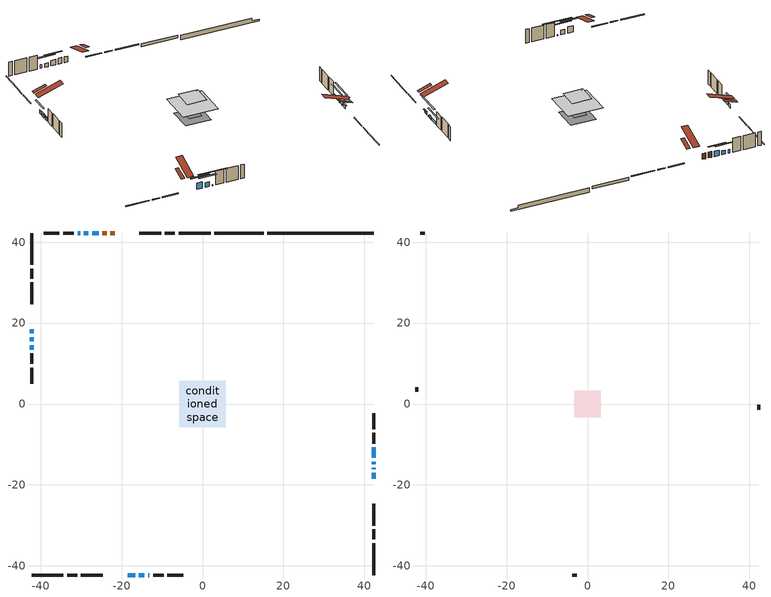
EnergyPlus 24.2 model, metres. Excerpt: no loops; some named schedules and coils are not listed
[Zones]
conditioned space
 floor adiabatic (Floor4 construction): -2.09,-2.09 -2.09,2.09 2.09,2.09 2.09,-2.09 z1
 floor adiabatic (AdiabaticFloorConstruction): -5.78,-5.78 -5.78,5.78 5.78,5.78 5.78,-5.78 z3.44
 floor foundation (Slab1 construction): -4.21,-4.21 -4.21,4.21 4.21,4.21 4.21,-4.21 z-0.91
 floor foundation (Slab2 construction): -2.09,-2.09 -2.09,2.09 2.09,2.09 2.09,-2.09 z0
 wall outside (RimJoist1 construction): 1.99,42.26 -5.88,42.26 / -42.26,-42.26 -34.39,-42.26 / -42.26,42.26 -42.26,34.39 / 42.26,-42.26 42.26,-34.39 z1:1.3
 wall outside (RimJoist2 construction): -6.81,42.26 -9.31,42.26 / -33.46,-42.26 -30.96,-42.26 / -42.26,33.46 -42.26,30.96 / 42.26,-33.46 42.26,-30.96 z1:1.3
 wall outside (RimJoist3 construction): -10.23,42.26 -15.61,42.26 / -30.03,-42.26 -24.66,-42.26 / -42.26,30.03 -42.26,24.66 / 42.26,-30.03 42.26,-24.66 z1:1.3
 wall outside (AdiabaticWallConstruction 1): -21.73,42.26 -22.76,42.26 / -23.69,42.26 -24.76,42.26 z1:3.03
 wall outside (AdiabaticWallConstruction): 42.26,-18.53 42.26,-17 z1:1.89; -25.69,42.26 -27.27,42.26 z1:2.85; -28.2,42.26 -29.33,42.26 z1:2.32; -42.26,18.53 -42.26,17.46 / -42.26,16.54 -42.26,15.47 z1:2.25; -18.53,-42.26 -16.65,-42.26 z1:3.2; -15.72,-42.26 -14.37,-42.26 z1:2.58; 42.26,-16.08 42.26,-15.78 / -13.45,-42.26 -13.14,-42.26 z1:1.35; -42.26,14.54 -42.26,13.47 z1:2.26; -30.25,42.26 -30.87,42.26 / 42.26,-14.85 42.26,-14.24 z1:2.22; 42.26,-13.31 42.26,-10.7 z1:2.02
 wall outside (Wall1 construction): -31.79,42.26 -34.42,42.26 / -12.22,-42.26 -9.59,-42.26 / -42.26,12.54 -42.26,9.91 / 42.26,-9.78 42.26,-7.15 z1:5.88
 wall outside (Wall2 construction): -35.35,42.26 -39.28,42.26 / -8.66,-42.26 -4.74,-42.26 / -42.26,8.98 -42.26,5.06 / 42.26,-6.22 42.26,-2.29 z1:5.88
 wall foundation (FoundationWall1 construction): 16.04,42.26,-0.91 16.04,42.26,0.61 39.64,42.26,0.61 39.64,42.26,-0.3 42.26,42.26,-0.3 42.26,42.26,-0.91
 wall foundation (FoundationWall2 construction): 15.11,42.26 2.92,42.26 z0:1
 window (WindowConstruction): 42.26,-18.53 42.26,-17 z1:1.89
 window (WindowConstruction 4): -25.69,42.26 -27.27,42.26 z1:2.85
 window (WindowConstruction 5): -28.2,42.26 -29.33,42.26 z1:2.32
 window (WindowConstruction 6): -42.26,18.53 -42.26,17.46 z1:2.25
 window (WindowConstruction 7): -18.53,-42.26 -16.65,-42.26 z1:3.2
 window (WindowConstruction 8): -15.72,-42.26 -14.37,-42.26 z1:2.58
 window (WindowConstruction 11): 42.26,-16.07 42.26,-15.78 z1:1.34
 window (WindowConstruction 12): -13.44,-42.26 -13.15,-42.26 z1:1.34
 window (WindowConstruction 1): -42.26,16.54 -42.26,15.47 z1:2.25
 window (WindowConstruction 2): -42.26,14.54 -42.26,13.47 z1:2.26
 window (WindowConstruction 9): -30.25,42.26 -30.87,42.26 z1:2.22
 window (WindowConstruction 10): 42.26,-14.85 42.26,-14.24 z1:2.22
 window (WindowConstruction 3): 42.26,-13.31 42.26,-10.7 z1:2.02
 door (Door): -21.74,42.26 -22.76,42.26 z1:3.03
 door (Door 1): -23.69,42.26 -24.76,42.26 z1:3.03
 ceiling adiabatic (AdiabaticFloorConstruction): 5.78,-5.78 5.78,5.78 -5.78,5.78 -5.78,-5.78 z3.44
 roof outside (Roof1 construction): -17.67,42.26,5.88 -17.67,37.95,7.31 -16.54,37.95,7.31 -16.54,42.26,5.88; -22.59,-42.26,5.88 -22.59,-37.95,7.31 -23.73,-37.95,7.31 -23.73,-42.26,5.88; -42.26,22.59,5.88 -37.95,22.59,7.31 -37.95,23.73,7.31 -42.26,23.73,5.88; 42.26,-22.59,5.88 37.95,-22.59,7.31 37.95,-23.73,7.31 42.26,-23.73,5.88
attic - vented
 floor to conditioned space (Floor1 construction Reversed): -3.28,-3.28 -3.28,3.28 3.28,3.28 3.28,-3.28 z5.88
 floor to conditioned space (Floor2 construction Reversed): -2.77,-2.77 -2.77,2.77 2.77,2.77 2.77,-2.77 z5.88
 wall outside (Wall3 construction): -40.21,42.26 -41.33,42.26 / -3.81,-42.26 -2.69,-42.26 / -42.26,4.13 -42.26,3.01 / 42.26,-1.36 42.26,-0.24 z1:5.88
 roof outside (Roof2 construction): -20.81,42.26,5.88 -20.81,33.89,8.67 -18.6,33.89,8.67 -18.6,42.26,5.88; -19.46,-42.26,5.88 -19.46,-33.89,8.67 -21.66,-33.89,8.67 -21.66,-42.26,5.88; -42.26,19.46,5.88 -33.89,19.46,8.67 -33.89,21.66,8.67 -42.26,21.66,5.88; 42.26,-19.46,5.88 33.89,-19.46,8.67 33.89,-21.66,8.67 42.26,-21.66,5.88
shading: 42.26,-16.8 42.26,-18.73 42.67,-18.73 42.67,-16.8 z2.09; -29.51,42.26 -23.45,42.26 -23.45,42.67 -29.51,42.67 z5.09; -31.68,42.26 -25.85,42.26 -25.85,42.67 -31.68,42.67 z4.67; -42.26,15.22 -42.26,20.77 -42.67,20.77 -42.67,15.22 z4.49; -14.41,-42.26 -20.77,-42.26 -20.77,-42.67 -14.41,-42.67 z5.44; -12.02,-42.26 -18.07,-42.26 -18.07,-42.67 -12.02,-42.67 z4.93; 42.26,-11.07 42.26,-20.78 42.67,-20.78 42.67,-11.07 z6.05; -8.44,-42.26 -18.15,-42.26 -18.15,-42.67 -8.44,-42.67 z6.05; -42.26,15.17 -42.26,16.83 -42.67,16.83 -42.67,15.17 z2.55; -42.26,13.27 -42.26,14.74 -42.67,14.74 -42.67,13.27 z2.46; 42.26,-8.46 42.26,-15.55 42.67,-15.55 42.67,-8.46 z4.26
[Building]
Building 1: Terrain=Suburbs
[Site:Location]
Quebec Intl AP_QC: Latitude {deg}=46.8; Longitude {deg}=-71.38; Time Zone {hr}=-5; Elevation {m}=74; Keep Site Location Information=Yes
[Site:GroundTemperature:Shallow]
0.0108218, -2.24938, -2.43038, -1.3578, 2.94801, 7.23376, 10.9493, 13.303, 13.5029, 11.5886, 7.96783, 3.81355
[Site:WaterMainsTemperature]
Calculation Method=Schedule; Temperature Schedule=mains temperature schedule
[Material] Roughness=Rough; Thermal Absorptance=0.9
Name | Thickness {m} | Conductivity {W/m-K} | Density {kg/m3} | Specific Heat {J/kg-K} | Solar Absorptance | Visible Absorptance
asphalt or fiberglass shingles | 0.00635 | 0.162714 | 1121.4 | 1465.45 | 0.84 | 0.84
ceiling loosefill ins | 0.169333 | 0.0480833 | 16.02 | 1046.75 | 0.7 | 0.7
ceiling stud and cavity | 0.1397 | 0.10898 | 65.682 | 1177.47 | 0.7 | 0.7
ceiling stud and cavity 1 | 0.1397 | 0.130704 | 65.682 | 1177.47 | 0.7 | 0.7
concrete 4.0 in. | 0.1016 | 1.803125 | 2242.8 | 837.4 | 0.7 | 0.7
concrete 8.0 in. | 0.2032 | 1.803125 | 2242.8 | 837.4 | 0.7 | 0.7
door material | 0.04445 | 0.0451087 | 512.64 | 1214.23 | 0.7 | 0.7
door material 1 | 0.04445 | 0.20624 | 512.64 | 1214.23 | 0.7 | 0.7
exterior vertical ins | 0.00196841 | 0.029427 | 32.04 | 1214.23 | 0.7 | 0.7
exterior vertical ins 1 | 0.00673627 | 0.029427 | 32.04 | 1214.23 | 0.7 | 0.7
floor covering | 0.0127 | 9.015625 | 54.468 | 1339.84 | 0.6 | 0.6
floor covering 1 | 0.0127 | 0.0433444 | 54.468 | 1339.84 | 0.6 | 0.6
floor rigid ins; wall rigid ins 1 | 0.512978 | 0.029427 | 32.04 | 1214.23 | 0.7 | 0.7
floor stud and cavity | 0.0889 | 0.234607 | 50.32683 | 1063.81 | 0.7 | 0.7
floor stud and cavity 1 | 0.1397 | 1.75129 | 37.0049 | 1207.88 | 0.7 | 0.7
furniture material conditioned space 1 | 0.1524 | 0.115458 | 640.8 | 1214.23 | 0.6 | 0.6
gypsum board | 0.0127 | 0.160291 | 801 | 837.4 | 0.6 | 0.6
gypsum board 1 | 0.0127 | 0.160291 | 801 | 837.4 | 0.7 | 0.7
osb sheathing 0.5 in. | 0.0127 | 0.115458 | 512.64 | 1214.23 | 0.7 | 0.7
osb sheathing 0.75 in. | 0.01905 | 0.115458 | 512.64 | 1214.23 | 0.7 | 0.7
osb sheathing 2.0 in. | 0.0508 | 0.115458 | 512.64 | 1214.23 | 0.7 | 0.7
rim joist rigid ins; roof rigid ins; wall rigid ins | 0.051816 | 0.029427 | 32.04 | 1214.23 | 0.7 | 0.7
rim joist stud and cavity | 0.0508 | 0.0407728 | 125.044 | 1163.47 | 0.6 | 0.6
rim joist stud and cavity 1 | 0.0508 | 0.070438 | 125.044 | 1163.47 | 0.6 | 0.6
rim joist stud and cavity 2 | 0.0508 | 0.182071 | 50.32683 | 1063.81 | 0.6 | 0.6
roof stud and cavity | 0.2032 | 0.454718 | 78.34581 | 1123.46 | 0.7 | 0.7
wall stud and cavity | 0.1397 | 0.114651 | 139.0536 | 1170.24 | 0.7 | 0.7
wall stud and cavity 1 | 0.1397 | 0.111274 | 139.0536 | 1170.24 | 0.7 | 0.7
wall stud and cavity 2 | 0.0889 | 6.1454 | 50.32683 | 1063.81 | 0.6 | 0.6
wall stud and cavity 3 | 0.0889 | 0.380278 | 52.3479 | 1209.89 | 0.7 | 0.7
wall stud and cavity 4 | 0.0889 | 0.391764 | 83.0341 | 1211.67 | 0.7 | 0.7
wood siding | 0.0254 | 0.102417 | 544.68 | 1172.36 | 0.4 | 0.4
wood siding 1 | 0.00254 | 0.102417 | 544.68 | 1172.36 | 0.4 | 0.4
wood siding 2; wood siding 3; wood siding 4 | 0.0254 | 0.102417 | 544.68 | 1172.36 | 0.7 | 0.7
[WindowMaterial:SimpleGlazingSystem]
Name | U-Factor {W/m2-K} | Solar Heat Gain Coefficient
WindowMaterial | 2.2695 | 0.58
WindowMaterial 1 | 2.16786 | 0.62
WindowMaterial 10 | 2.87931 | 0.41
WindowMaterial 2 | 2.16445 | 0.62
WindowMaterial 3 | 2.59598 | 0.6
WindowMaterial 4 | 2.49435 | 0.65
WindowMaterial 5 | 2.151962 | 0.62
WindowMaterial 6 | 2.04522 | 0.66
WindowMaterial 7 | 2.109377 | 0.64
WindowMaterial 8 | 2.97754 | 0.61
WindowMaterial 9 | 2.67377 | 0.41
[Construction]
AdiabaticFloorConstruction: floor stud and cavity 1, floor rigid ins, osb sheathing 0.75 in., floor covering 1
AdiabaticWallConstruction: wood siding 3, wall rigid ins 1, wall stud and cavity 3, gypsum board
AdiabaticWallConstruction 1: wood siding 4, wall rigid ins 1, wall stud and cavity 3, gypsum board
Door: door material
Door 1: door material 1
Floor1 construction Reversed: gypsum board, ceiling stud and cavity
Floor2 construction Reversed: gypsum board, ceiling stud and cavity 1, ceiling loosefill ins
Floor4 construction: floor stud and cavity, floor covering
FoundationWall1 construction; FoundationWall2 construction: concrete 8.0 in., gypsum board 1
furniture construction conditioned space 1: furniture material conditioned space 1
PartitionWallConstruction: gypsum board, wall stud and cavity 4, gypsum board
RimJoist1 construction: wood siding 2, rim joist rigid ins, osb sheathing 2.0 in., rim joist stud and cavity
RimJoist2 construction: wood siding 2, osb sheathing 2.0 in., rim joist stud and cavity 1
RimJoist3 construction: wood siding 2, rim joist stud and cavity 2
Roof1 construction: asphalt or fiberglass shingles, roof rigid ins, osb sheathing 0.75 in., roof stud and cavity, gypsum board
Roof2 construction: asphalt or fiberglass shingles
Slab1 construction; Slab2 construction: concrete 4.0 in.
Wall1 construction: wood siding, wall rigid ins, osb sheathing 0.5 in., wall stud and cavity, gypsum board
Wall2 construction: wood siding, wall rigid ins, osb sheathing 0.5 in., wall stud and cavity 1, gypsum board
Wall3 construction: wood siding 1, wall stud and cavity 2
WindowConstruction: WindowMaterial
WindowConstruction 1; WindowConstruction 6: WindowMaterial 1
WindowConstruction 10; WindowConstruction 9: WindowMaterial 8
WindowConstruction 11: WindowMaterial 9
WindowConstruction 12: WindowMaterial 10
WindowConstruction 2: WindowMaterial 2
WindowConstruction 3: WindowMaterial 3
WindowConstruction 4: WindowMaterial 4
WindowConstruction 5: WindowMaterial 5
WindowConstruction 7: WindowMaterial 6
WindowConstruction 8: WindowMaterial 7
[Zone] Multiplier=1; Part of Total Floor Area=Yes
Name | Volume {m3}
attic - vented | 33.394
conditioned space | 466
[Space]
Name | Zone | Volume {m3}
attic - vented 1 | attic - vented | 33.394
conditioned space 1 | conditioned space | 466
[ZoneInfiltration:EffectiveLeakageArea]
infil attic - vented 1: Zone or Space=attic - vented 1; Schedule=Always On Discrete; Effective Air Leakage Area {cm2}=2723.82; Stack Coefficient=0.000533035; Wind Coefficient=1.5599e-05
[ZoneMixing]
whole house fan mix: Zone or Space=attic - vented; Schedule=Always On Continuous; Design Flow Rate Calculation Method=Flow/Zone; Design Flow Rate {m3/s}=0; Source Zone or Space=conditioned space
[SurfaceProperty:ExposedFoundationPerimeter] Exposed Perimeter Calculation Method=TotalExposedPerimeter
Name | Total Exposed Perimeter {m}
Slab1 | 26.213
Slab2 | 12.192
[InternalMass] Zone or ZoneList=conditioned space; Space or SpaceList=conditioned space 1
Name | Construction | Surface Area {m2}
furniture mass conditioned space 1 | furniture construction conditioned space 1 | 95.6878
partition wall mass | PartitionWallConstruction | 221.8
[Lights]
interior lighting: Zone or ZoneList or Space or SpaceList=conditioned space 1; Schedule=interior lighting schedule; Design Level Calculation Method=LightingLevel; Lighting Level {W}=343.2; Return Air Fraction=0; Fraction Radiant=0.6; Fraction Visible=0.2; Fraction Replaceable=1
[People]
occupants: Zone or ZoneList or Space or SpaceList=conditioned space 1; Number of People Schedule=occupants schedule; Number of People Calculation Method=People; Number of People=3; Fraction Radiant=0.314171; Sensible Heat Fraction=0.56303; Activity Level Schedule=occupants activity schedule; Carbon Dioxide Generation Rate {m3/s-W}=0; Enable ASHRAE 55 Comfort Warnings=No; Mean Radiant Temperature Calculation Type=EnclosureAveraged
[ElectricEquipment] Zone or ZoneList or Space or SpaceList=conditioned space 1; Design Level Calculation Method=EquipmentLevel
Name | Schedule | Design Level {W} | Fraction Latent | Fraction Radiant | Fraction Lost
clothes dryer | clothes dryer schedule | 140.772 | 0.015 | 0.081 | 0.85
clothes washer | clothes washer schedule | 32.1985 | 0.03 | 0.162 | 0.7
cooking range | cooking range schedule | 215.147 | 0.08 | 0.432 | 0.2
dishwasher | dishwasher schedule | 66.8632 | 0.3 | 0.18 | 0.4
fridge | fridge schedule | 72.9452 | 0 | 0.6 | 0
mech vent house fan | mech vent house fan schedule | 0 | 0 | 0 | 1
mech vent house fan cfis | mech vent house fan cfis schedule | 0 | 0 | 0 | 0
misc plug loads | misc plug loads schedule | 494.7 | 0.045 | 0.513 | 0.1
whole house fan | Always On Discrete | 0 | 0 | 0 | 1
[OtherEquipment] Zone or ZoneList or Space or SpaceList=conditioned space 1; Design Level Calculation Method=EquipmentLevel
Name | Fuel Type | Schedule | Design Level {W} | Fraction Latent | Fraction Radiant | Fraction Lost
clothes dryer 1 | Electricity | clothes dryer schedule | 0 | 0.015 | 0.081 | 0.85
cooking range 1 | Electricity | cooking range schedule | 0 | 0.08 | 0.432 | 0.2
general water use latent | None | general water use schedule | 62.594 | 1 | 0 | 0
general water use sensible | None | general water use schedule | -61.6891 | 0 | 0.6 | 0
mech vent house fan latent load | None | Always On Discrete | 0 | 1 | 0 | 0
mech vent house fan sensible load | None | Always On Discrete | 0 | 0 | 0 | 0
water heater energy adjustment1 | Electricity | Always On Discrete | 0.01 | 0 | 0 | 1
[ZoneInfiltration:DesignFlowRate] Zone or ZoneList or Space or SpaceList=conditioned space 1; Schedule=Always On Discrete; Design Flow Rate Calculation Method=Flow/Zone; Design Flow Rate {m3/s}=0
infil flow; natural vent flow; whole house fan flow
[ZoneControl:Thermostat]
conditioned space Thermostat: Zone or ZoneList=conditioned space; Control Type Schedule=conditioned space Thermostat Schedule; Control 1=conditioned space temperature setpoint; Temperature Difference Between Cutout And Setpoint {deltaC}=0
[ThermostatSetpoint:DualSetpoint]
conditioned space temperature setpoint: Heating Setpoint Temperature Schedule=heating setpoint; Cooling Setpoint Temperature Schedule=cooling setpoint
[AirLoopHVAC:UnitarySystem]
unit heater unitary system: Control Type=Load; Controlling Zone or Thermostat Location=conditioned space; Dehumidification Control Type=None; Availability Schedule=Always On Discrete; Supply Fan=unit heater supply fan; Fan Placement=BlowThrough; Supply Air Fan Operating Mode Schedule=unit heater auto fan schedule; Heating Coil=unit heater htg coil; DX Heating Coil Sizing Ratio=1; Use DOAS DX Cooling Coil=No; Minimum Supply Air Temperature {C}=2; Latent Load Control=SensibleOnlyLoadControl; Cooling Supply Air Flow Rate Method=None; Heating Supply Air Flow Rate Method=SupplyAirFlowRate; Heating Supply Air Flow Rate {m3/s}=0.00141584; No Load Supply Air Flow Rate Method=SupplyAirFlowRate; No Load Supply Air Flow Rate {m3/s}=0; No Load Supply Air Flow Rate Control Set To Low Speed=Yes; Maximum Supply Air Temperature {C}=48.8889; Maximum Outdoor Dry-Bulb Temperature for Supplemental Heater Operation {C}=21; Ancillary On-Cycle Electric Power {W}=0; Ancillary Off-Cycle Electric Power {W}=0
[Zone equipment]
conditioned space: electric baseboard, unit heater unitary system
[Foundation:Kiva] Initial Indoor Air Temperature {C}=21; Wall Depth Below Slab {m}=0.2032; Custom Block X Position 1 {m}=0.2159; Custom Block Z Position 1 {m}=0
Name | Wall Height Above Grade {m} | Custom Block Material Name 1 | Custom Block Depth 1 {m}
Foundation Kiva 1 | 0.609996 | exterior vertical ins | 1.52001
Foundation Kiva 2 | 0.999988 | exterior vertical ins 1 | 0.999988
[Foundation:Kiva:Settings]
Soil Conductivity {W/m-K}=0.849921; Soil Density {kg/m3}=1842.3; Soil Specific Heat {J/kg-K}=418.7; Ground Solar Absorptivity=0.9; Ground Thermal Absorptivity=0.9; Ground Surface Roughness {m}=0.03; Far-Field Width {m}=40; Deep-Ground Boundary Condition=ZeroFlux; Deep-Ground Depth {m}=40; Minimum Cell Dimension {m}=0.2; Maximum Cell Growth Coefficient=3; Simulation Timestep=Timestep
[Exterior:Lights]
exterior lighting: Schedule=exterior lighting schedule; Design Level {W}=75.6
[EnergyManagementSystem:Sensor] Output:Variable or Output:Meter Index Key=conditioned space
Name | Output:Variable or Output:Meter
conditioned_space_clg_unmet_s | Zone Cooling Setpoint Not Met Time
conditioned_space_htg_unmet_s | Zone Heating Setpoint Not Met Time
fridge_tin_s; tin_s; tin_s_1 | Zone Mean Air Temperature
tout_s | Zone Outdoor Air Drybulb Temperature
win_s | Zone Air Humidity Ratio
[Schedule:Constant]
Name | Hourly Value
Always On Continuous; mech vent house fan schedule; mech vent house fan cfis schedule; Always On Discrete | 1
occupants activity schedule | 117.228
fridge schedule; unit heater auto fan schedule | 0
[Schedule:Week:Daily]
interior lighting schedule Week Rule - Jan1-Jan27: interior lighting schedule day, interior lighting schedule day, interior lighting schedule day, interior lighting schedule day, interior lighting schedule day, interior lighting schedule day, interior lighting schedule day, interior lighting schedule default day, interior lighting schedule default day, interior lighting schedule default day, interior lighting schedule default day, interior lighting schedule default day
interior lighting schedule Week Rule - Jan28-Feb3: interior lighting schedule day, interior lighting schedule day, interior lighting schedule day, interior lighting schedule day, interior lighting schedule day 1, interior lighting schedule day 1, interior lighting schedule day 1, interior lighting schedule default day, interior lighting schedule default day, interior lighting schedule default day, interior lighting schedule default day, interior lighting schedule default day
interior lighting schedule Week Rule - Feb4-Feb24: interior lighting schedule day 1, interior lighting schedule day 1, interior lighting schedule day 1, interior lighting schedule day 1, interior lighting schedule day 1, interior lighting schedule day 1, interior lighting schedule day 1, interior lighting schedule default day, interior lighting schedule default day, interior lighting schedule default day, interior lighting schedule default day, interior lighting schedule default day
interior lighting schedule Week Rule - Feb25-Mar3: interior lighting schedule day 1, interior lighting schedule day 1, interior lighting schedule day 1, interior lighting schedule day 1, interior lighting schedule day 2, interior lighting schedule day 2, interior lighting schedule day 2, interior lighting schedule default day, interior lighting schedule default day, interior lighting schedule default day, interior lighting schedule default day, interior lighting schedule default day
interior lighting schedule Week Rule - Mar4-Mar31: interior lighting schedule day 2, interior lighting schedule day 2, interior lighting schedule day 2, interior lighting schedule day 2, interior lighting schedule day 2, interior lighting schedule day 2, interior lighting schedule day 2, interior lighting schedule default day, interior lighting schedule default day, interior lighting schedule default day, interior lighting schedule default day, interior lighting schedule default day
interior lighting schedule Week Rule - Apr1-Apr28: interior lighting schedule day 3, interior lighting schedule day 3, interior lighting schedule day 3, interior lighting schedule day 3, interior lighting schedule day 3, interior lighting schedule day 3, interior lighting schedule day 3, interior lighting schedule default day, interior lighting schedule default day, interior lighting schedule default day, interior lighting schedule default day, interior lighting schedule default day
interior lighting schedule Week Rule - Apr29-May5: interior lighting schedule day 3, interior lighting schedule day 3, interior lighting schedule day 4, interior lighting schedule day 4, interior lighting schedule day 4, interior lighting schedule day 4, interior lighting schedule day 4, interior lighting schedule default day, interior lighting schedule default day, interior lighting schedule default day, interior lighting schedule default day, interior lighting schedule default day
interior lighting schedule Week Rule - May6-May26: interior lighting schedule day 4, interior lighting schedule day 4, interior lighting schedule day 4, interior lighting schedule day 4, interior lighting schedule day 4, interior lighting schedule day 4, interior lighting schedule day 4, interior lighting schedule default day, interior lighting schedule default day, interior lighting schedule default day, interior lighting schedule default day, interior lighting schedule default day
interior lighting schedule Week Rule - May27-Jun2: interior lighting schedule day 4, interior lighting schedule day 4, interior lighting schedule day 4, interior lighting schedule day 4, interior lighting schedule day 4, interior lighting schedule day 5, interior lighting schedule day 5, interior lighting schedule default day, interior lighting schedule default day, interior lighting schedule default day, interior lighting schedule default day, interior lighting schedule default day
interior lighting schedule Week Rule - Jun3-Jun30: interior lighting schedule day 5, interior lighting schedule day 5, interior lighting schedule day 5, interior lighting schedule day 5, interior lighting schedule day 5, interior lighting schedule day 5, interior lighting schedule day 5, interior lighting schedule default day, interior lighting schedule default day, interior lighting schedule default day, interior lighting schedule default day, interior lighting schedule default day
interior lighting schedule Week Rule - Jul1-Jul28: interior lighting schedule day 6, interior lighting schedule day 6, interior lighting schedule day 6, interior lighting schedule day 6, interior lighting schedule day 6, interior lighting schedule day 6, interior lighting schedule day 6, interior lighting schedule default day, interior lighting schedule default day, interior lighting schedule default day, interior lighting schedule default day, interior lighting schedule default day
interior lighting schedule Week Rule - Jul29-Aug4: interior lighting schedule day 6, interior lighting schedule day 6, interior lighting schedule day 6, interior lighting schedule day 7, interior lighting schedule day 7, interior lighting schedule day 7, interior lighting schedule day 7, interior lighting schedule default day, interior lighting schedule default day, interior lighting schedule default day, interior lighting schedule default day, interior lighting schedule default day
interior lighting schedule Week Rule - Aug5-Aug25: interior lighting schedule day 7, interior lighting schedule day 7, interior lighting schedule day 7, interior lighting schedule day 7, interior lighting schedule day 7, interior lighting schedule day 7, interior lighting schedule day 7, interior lighting schedule default day, interior lighting schedule default day, interior lighting schedule default day, interior lighting schedule default day, interior lighting schedule default day
interior lighting schedule Week Rule - Aug26-Sep1: interior lighting schedule day 7, interior lighting schedule day 7, interior lighting schedule day 7, interior lighting schedule day 7, interior lighting schedule day 7, interior lighting schedule day 7, interior lighting schedule day 8, interior lighting schedule default day, interior lighting schedule default day, interior lighting schedule default day, interior lighting schedule default day, interior lighting schedule default day
interior lighting schedule Week Rule - Sep2-Sep29: interior lighting schedule day 8, interior lighting schedule day 8, interior lighting schedule day 8, interior lighting schedule day 8, interior lighting schedule day 8, interior lighting schedule day 8, interior lighting schedule day 8, interior lighting schedule default day, interior lighting schedule default day, interior lighting schedule default day, interior lighting schedule default day, interior lighting schedule default day
interior lighting schedule Week Rule - Sep30-Oct6: interior lighting schedule day 8, interior lighting schedule day 9, interior lighting schedule day 9, interior lighting schedule day 9, interior lighting schedule day 9, interior lighting schedule day 9, interior lighting schedule day 9, interior lighting schedule default day, interior lighting schedule default day, interior lighting schedule default day, interior lighting schedule default day, interior lighting schedule default day
interior lighting schedule Week Rule - Oct7-Oct27: interior lighting schedule day 9, interior lighting schedule day 9, interior lighting schedule day 9, interior lighting schedule day 9, interior lighting schedule day 9, interior lighting schedule day 9, interior lighting schedule day 9, interior lighting schedule default day, interior lighting schedule default day, interior lighting schedule default day, interior lighting schedule default day, interior lighting schedule default day
interior lighting schedule Week Rule - Oct28-Nov3: interior lighting schedule day 9, interior lighting schedule day 9, interior lighting schedule day 9, interior lighting schedule day 9, interior lighting schedule day 10, interior lighting schedule day 10, interior lighting schedule day 10, interior lighting schedule default day, interior lighting schedule default day, interior lighting schedule default day, interior lighting schedule default day, interior lighting schedule default day
interior lighting schedule Week Rule - Nov4-Nov24: interior lighting schedule day 10, interior lighting schedule day 10, interior lighting schedule day 10, interior lighting schedule day 10, interior lighting schedule day 10, interior lighting schedule day 10, interior lighting schedule day 10, interior lighting schedule default day, interior lighting schedule default day, interior lighting schedule default day, interior lighting schedule default day, interior lighting schedule default day
interior lighting schedule Week Rule - Nov25-Dec1: interior lighting schedule day 10, interior lighting schedule day 10, interior lighting schedule day 10, interior lighting schedule day 10, interior lighting schedule day 10, interior lighting schedule day 10, interior lighting schedule day 11, interior lighting schedule default day, interior lighting schedule default day, interior lighting schedule default day, interior lighting schedule default day, interior lighting schedule default day
interior lighting schedule Week Rule - Dec2-Dec31: interior lighting schedule day 11, interior lighting schedule day 11, interior lighting schedule day 11, interior lighting schedule day 11, interior lighting schedule day 11, interior lighting schedule day 11, interior lighting schedule day 11, interior lighting schedule default day, interior lighting schedule default day, interior lighting schedule default day, interior lighting schedule default day, interior lighting schedule default day
occupants schedule Week Rule - Jan1-Dec31: occupants schedule day, occupants schedule day, occupants schedule day, occupants schedule day, occupants schedule day, occupants schedule day, occupants schedule day, occupants schedule default day, occupants schedule default day, occupants schedule default day, occupants schedule default day, occupants schedule default day
clothes dryer schedule Week Rule - Jan1-Dec31: clothes dryer schedule day, clothes dryer schedule day, clothes dryer schedule day, clothes dryer schedule day, clothes dryer schedule day, clothes dryer schedule day, clothes dryer schedule day, clothes dryer schedule default day, clothes dryer schedule default day, clothes dryer schedule default day, clothes dryer schedule default day, clothes dryer schedule default day
clothes washer schedule Week Rule - Jan1-Dec31: clothes washer schedule day, clothes washer schedule day, clothes washer schedule day, clothes washer schedule day, clothes washer schedule day, clothes washer schedule day, clothes washer schedule day, clothes washer schedule default day, clothes washer schedule default day, clothes washer schedule default day, clothes washer schedule default day, clothes washer schedule default day
cooking range schedule Week Rule - Jan1-Dec31: cooking range schedule day, cooking range schedule day, cooking range schedule day, cooking range schedule day, cooking range schedule day, cooking range schedule day, cooking range schedule day, cooking range schedule default day, cooking range schedule default day, cooking range schedule default day, cooking range schedule default day, cooking range schedule default day
dishwasher schedule Week Rule - Jan1-Dec31: dishwasher schedule day, dishwasher schedule day, dishwasher schedule day, dishwasher schedule day, dishwasher schedule day, dishwasher schedule day, dishwasher schedule day, dishwasher schedule default day, dishwasher schedule default day, dishwasher schedule default day, dishwasher schedule default day, dishwasher schedule default day
misc plug loads schedule Week Rule - Jan1-Dec31: misc plug loads schedule day, misc plug loads schedule day, misc plug loads schedule day, misc plug loads schedule day, misc plug loads schedule day, misc plug loads schedule day, misc plug loads schedule day, misc plug loads schedule default day, misc plug loads schedule default day, misc plug loads schedule default day, misc plug loads schedule default day, misc plug loads schedule default day
general water use schedule Week Rule - Jan1-Dec31: general water use schedule day, general water use schedule day, general water use schedule day, general water use schedule day, general water use schedule day, general water use schedule day, general water use schedule day, general water use schedule default day, general water use schedule default day, general water use schedule default day, general water use schedule default day, general water use schedule default day
exterior lighting schedule Week Rule - Jan1-Jan27: exterior lighting schedule day, exterior lighting schedule day, exterior lighting schedule day, exterior lighting schedule day, exterior lighting schedule day, exterior lighting schedule day, exterior lighting schedule day, exterior lighting schedule default day, exterior lighting schedule default day, exterior lighting schedule default day, exterior lighting schedule default day, exterior lighting schedule default day
exterior lighting schedule Week Rule - Jan28-Feb3: exterior lighting schedule day, exterior lighting schedule day, exterior lighting schedule day, exterior lighting schedule day, exterior lighting schedule day 1, exterior lighting schedule day 1, exterior lighting schedule day 1, exterior lighting schedule default day, exterior lighting schedule default day, exterior lighting schedule default day, exterior lighting schedule default day, exterior lighting schedule default day
exterior lighting schedule Week Rule - Feb4-Feb24: exterior lighting schedule day 1, exterior lighting schedule day 1, exterior lighting schedule day 1, exterior lighting schedule day 1, exterior lighting schedule day 1, exterior lighting schedule day 1, exterior lighting schedule day 1, exterior lighting schedule default day, exterior lighting schedule default day, exterior lighting schedule default day, exterior lighting schedule default day, exterior lighting schedule default day
exterior lighting schedule Week Rule - Feb25-Mar3: exterior lighting schedule day 1, exterior lighting schedule day 1, exterior lighting schedule day 1, exterior lighting schedule day 1, exterior lighting schedule day 2, exterior lighting schedule day 2, exterior lighting schedule day 2, exterior lighting schedule default day, exterior lighting schedule default day, exterior lighting schedule default day, exterior lighting schedule default day, exterior lighting schedule default day
exterior lighting schedule Week Rule - Mar4-Mar31: exterior lighting schedule day 2, exterior lighting schedule day 2, exterior lighting schedule day 2, exterior lighting schedule day 2, exterior lighting schedule day 2, exterior lighting schedule day 2, exterior lighting schedule day 2, exterior lighting schedule default day, exterior lighting schedule default day, exterior lighting schedule default day, exterior lighting schedule default day, exterior lighting schedule default day
exterior lighting schedule Week Rule - Apr1-Apr28: exterior lighting schedule day 3, exterior lighting schedule day 3, exterior lighting schedule day 3, exterior lighting schedule day 3, exterior lighting schedule day 3, exterior lighting schedule day 3, exterior lighting schedule day 3, exterior lighting schedule default day, exterior lighting schedule default day, exterior lighting schedule default day, exterior lighting schedule default day, exterior lighting schedule default day
exterior lighting schedule Week Rule - Apr29-May5: exterior lighting schedule day 3, exterior lighting schedule day 3, exterior lighting schedule day 4, exterior lighting schedule day 4, exterior lighting schedule day 4, exterior lighting schedule day 4, exterior lighting schedule day 4, exterior lighting schedule default day, exterior lighting schedule default day, exterior lighting schedule default day, exterior lighting schedule default day, exterior lighting schedule default day
exterior lighting schedule Week Rule - May6-May26: exterior lighting schedule day 4, exterior lighting schedule day 4, exterior lighting schedule day 4, exterior lighting schedule day 4, exterior lighting schedule day 4, exterior lighting schedule day 4, exterior lighting schedule day 4, exterior lighting schedule default day, exterior lighting schedule default day, exterior lighting schedule default day, exterior lighting schedule default day, exterior lighting schedule default day
[Schedule:Year]
interior lighting schedule: interior lighting schedule Week Rule - Jan1-Jan27, 1, 1, 1, 27, interior lighting schedule Week Rule - Jan28-Feb3, 1, 28, 2, 3, interior lighting schedule Week Rule - Feb4-Feb24, 2, 4, 2, 24, interior lighting schedule Week Rule - Feb25-Mar3, 2, 25, 3, 3, interior lighting schedule Week Rule - Mar4-Mar31, 3, 4, 3, 31, interior lighting schedule Week Rule - Apr1-Apr28, 4, 1, 4, 28, interior lighting schedule Week Rule - Apr29-May5, 4, 29, 5, 5, interior lighting schedule Week Rule - May6-May26, 5, 6, 5, 26, interior lighting schedule Week Rule - May27-Jun2, 5, 27, 6, 2, interior lighting schedule Week Rule - Jun3-Jun30, 6, 3, 6, 30, interior lighting schedule Week Rule - Jul1-Jul28, 7, 1, 7, 28, interior lighting schedule Week Rule - Jul29-Aug4, 7, 29, 8, 4, interior lighting schedule Week Rule - Aug5-Aug25, 8, 5, 8, 25, interior lighting schedule Week Rule - Aug26-Sep1, 8, 26, 9, 1, interior lighting schedule Week Rule - Sep2-Sep29, 9, 2, 9, 29, interior lighting schedule Week Rule - Sep30-Oct6, 9, 30, 10, 6, interior lighting schedule Week Rule - Oct7-Oct27, 10, 7, 10, 27, interior lighting schedule Week Rule - Oct28-Nov3, 10, 28, 11, 3, interior lighting schedule Week Rule - Nov4-Nov24, 11, 4, 11, 24, interior lighting schedule Week Rule - Nov25-Dec1, 11, 25, 12, 1, interior lighting schedule Week Rule - Dec2-Dec31, 12, 2, 12, 31
occupants schedule: occupants schedule Week Rule - Jan1-Dec31, 1, 1, 12, 31
clothes dryer schedule: clothes dryer schedule Week Rule - Jan1-Dec31, 1, 1, 12, 31
clothes washer schedule: clothes washer schedule Week Rule - Jan1-Dec31, 1, 1, 12, 31
cooking range schedule: cooking range schedule Week Rule - Jan1-Dec31, 1, 1, 12, 31
dishwasher schedule: dishwasher schedule Week Rule - Jan1-Dec31, 1, 1, 12, 31
misc plug loads schedule: misc plug loads schedule Week Rule - Jan1-Dec31, 1, 1, 12, 31
general water use schedule: general water use schedule Week Rule - Jan1-Dec31, 1, 1, 12, 31
exterior lighting schedule: exterior lighting schedule Week Rule - Jan1-Jan27, 1, 1, 1, 27, exterior lighting schedule Week Rule - Jan28-Feb3, 1, 28, 2, 3, exterior lighting schedule Week Rule - Feb4-Feb24, 2, 4, 2, 24, exterior lighting schedule Week Rule - Feb25-Mar3, 2, 25, 3, 3, exterior lighting schedule Week Rule - Mar4-Mar31, 3, 4, 3, 31, exterior lighting schedule Week Rule - Apr1-Apr28, 4, 1, 4, 28, exterior lighting schedule Week Rule - Apr29-May5, 4, 29, 5, 5, exterior lighting schedule Week Rule - May6-May26, 5, 6, 5, 26, exterior lighting schedule Week Rule - May27-Jun2, 5, 27, 6, 2, exterior lighting schedule Week Rule - Jun3-Jun30, 6, 3, 6, 30, exterior lighting schedule Week Rule - Jul1-Jul28, 7, 1, 7, 28, exterior lighting schedule Week Rule - Jul29-Aug4, 7, 29, 8, 4, exterior lighting schedule Week Rule - Aug5-Aug25, 8, 5, 8, 25, exterior lighting schedule Week Rule - Aug26-Sep1, 8, 26, 9, 1, exterior lighting schedule Week Rule - Sep2-Sep29, 9, 2, 9, 29, exterior lighting schedule Week Rule - Sep30-Oct6, 9, 30, 10, 6, exterior lighting schedule Week Rule - Oct7-Oct27, 10, 7, 10, 27, exterior lighting schedule Week Rule - Oct28-Nov3, 10, 28, 11, 3, exterior lighting schedule Week Rule - Nov4-Nov24, 11, 4, 11, 24, exterior lighting schedule Week Rule - Nov25-Dec1, 11, 25, 12, 1, exterior lighting schedule Week Rule - Dec2-Dec31, 12, 2, 12, 31
[Schedule:Compact]
conditioned space Thermostat Schedule: Through: 12/31, For: AllDays, Until: 24:00, 4
mains temperature schedule: Through: 01/01, For: AllDays, Until: 24:00, 5.175, Through: 01/02, For: AllDays, Until: 24:00, 5.10167, Through: 01/03, For: AllDays, Until: 24:00, 5.02889, Through: 01/04, For: AllDays, Until: 24:00, 4.95778, Through: 01/05, For: AllDays, Until: 24:00, 4.88778, Through: 01/06, For: AllDays, Until: 24:00, 4.81833, Through: 01/07, For: AllDays, Until: 24:00, 4.75056, Through: 01/08, For: AllDays, Until: 24:00, 4.68389, Through: 01/09, For: AllDays, Until: 24:00, 4.61833, Through: 01/10, For: AllDays, Until: 24:00, 4.55389, Through: 01/11, For: AllDays, Until: 24:00, 4.49056, Through: 01/12, For: AllDays, Until: 24:00, 4.42889, Through: 01/13, For: AllDays, Until: 24:00, 4.36778, Through: 01/14, For: AllDays, Until: 24:00, 4.30889, Through: 01/15, For: AllDays, Until: 24:00, 4.25056, Through: 01/16, For: AllDays, Until: 24:00, 4.19389, Through: 01/17, For: AllDays, Until: 24:00, 4.13833, Through: 01/18, For: AllDays, Until: 24:00, 4.08444, Through: 01/19, For: AllDays, Until: 24:00, 4.03167, Through: 01/20, For: AllDays, Until: 24:00, 3.98056, Through: 01/21, For: AllDays, Until: 24:00, 3.93056, Through: 01/22, For: AllDays, Until: 24:00, 3.88222, Through: 01/23, For: AllDays, Until: 24:00, 3.835, Through: 01/24, For: AllDays, Until: 24:00, 3.78944, Through: 01/25, For: AllDays, Until: 24:00, 3.74556, Through: 01/26, For: AllDays, Until: 24:00, 3.70278, Through: 01/27, For: AllDays, Until: 24:00, 3.66167, Through: 01/28, For: AllDays, Until: 24:00, 3.62167, Through: 01/29, For: AllDays, Until: 24:00, 3.58389, Through: 01/30, For: AllDays, Until: 24:00, 3.54722, Through: 01/31, For: AllDays, Until: 24:00, 3.51167, Through: 02/01, For: AllDays, Until: 24:00, 3.47833, Through: 02/02, For: AllDays, Until: 24:00, 3.44611, Through: 02/03, For: AllDays, Until: 24:00, 3.41556, Through: 02/04, For: AllDays, Until: 24:00, 3.38667, Through: 02/05, For: AllDays, Until: 24:00, 3.35944, Through: 02/06, For: AllDays, Until: 24:00, 3.33389, Through: 02/07, For: AllDays, Until: 24:00, 3.30944, Through: 02/08, For: AllDays, Until: 24:00, 3.28667, Through: 02/09, For: AllDays, Until: 24:00, 3.26611, Through: 02/10, For: AllDays, Until: 24:00, 3.24667, Through: 02/11, For: AllDays, Until: 24:00, 3.22889, Through: 02/12, For: AllDays, Until: 24:00, 3.21278, Through: 02/13, For: AllDays, Until: 24:00, 3.19833, Through: 02/14, For: AllDays, Until: 24:00, 3.18556, Through: 02/15, For: AllDays, Until: 24:00, 3.17389, Through: 02/16, For: AllDays, Until: 24:00, 3.16444, Through: 02/17, For: AllDays, Until: 24:00, 3.15667, Through: 02/18, For: AllDays, Until: 24:00, 3.15056, Through: 02/19, For: AllDays, Until: 24:00, 3.14556, Through: 02/20, For: AllDays, Until: 24:00, 3.14278, Through: 02/21, For: AllDays, Until: 24:00, 3.14111, Through: 02/22, For: AllDays, Until: 24:00, 3.14167, Through: 02/23, For: AllDays, Until: 24:00, 3.14333, Through: 02/24, For: AllDays, Until: 24:00, 3.14722, Through: 02/25, For: AllDays, Until: 24:00, 3.15222, Through: 02/26, For: AllDays, Until: 24:00, 3.15944, Through: 02/27, For: AllDays, Until: 24:00, 3.16778, Through: 02/28, For: AllDays, Until: 24:00, 3.17778, Through: 03/01, For: AllDays, Until: 24:00, 3.18944, Through: 03/02, For: AllDays, Until: 24:00, 3.20333, Through: 03/03, For: AllDays, Until: 24:00, 3.21833, Through: 03/04, For: AllDays, Until: 24:00, 3.235, Through: 03/05, For: AllDays, Until: 24:00, 3.25333, Through: 03/06, For: AllDays, Until: 24:00, 3.27333, Through: 03/07, For: AllDays, Until: 24:00, 3.29444, Through: 03/08, For: AllDays, Until: 24:00, 3.31778, Through: 03/09, For: AllDays, Until: 24:00, 3.34222, Through: 03/10, For: AllDays, Until: 24:00, 3.36889, Through: 03/11, For: AllDays, Until: 24:00, 3.39667, Through: 03/12, For: AllDays, Until: 24:00, 3.42611, Through: 03/13, For: AllDays, Until: 24:00, 3.45722, Through: 03/14, For: AllDays, Until: 24:00, 3.49, Through: 03/15, For: AllDays, Until: 24:00, 3.52389, Through: 03/16, For: AllDays, Until: 24:00, 3.55944, Through: 03/17, For: AllDays, Until: 24:00, 3.59667, Through: 03/18, For: AllDays, Until: 24:00, 3.63556, Through: 03/19, For: AllDays, Until: 24:00, 3.67556, Through: 03/20, For: AllDays, Until: 24:00, 3.71722, Through: 03/21, For: AllDays, Until: 24:00, 3.76056, Through: 03/22, For: AllDays, Until: 24:00, 3.80556, Through: 03/23, For: AllDays, Until: 24:00, 3.85111, Through: 03/24, For: AllDays, Until: 24:00, 3.89889, Through: 03/25, For: AllDays, Until: 24:00, 3.94778, Through: 03/26, For: AllDays, Until: 24:00, 3.99833, Through: 03/27, For: AllDays, Until: 24:00, 4.05, Through: 03/28, For: AllDays, Until: 24:00, 4.10333, Through: 03/29, For: AllDays, Until: 24:00, 4.15778, Through: 03/30, For: AllDays, Until: 24:00, 4.21333, Through: 03/31, For: AllDays, Until: 24:00, 4.27056, Through: 04/01, For: AllDays, Until: 24:00, 4.32944, Through: 04/02, For: AllDays, Until: 24:00, 4.38889, Through: 04/03, For: AllDays, Until: 24:00, 4.45, Through: 04/04, For: AllDays, Until: 24:00, 4.51222, Through: 04/05, For: AllDays, Until: 24:00, 4.57611, Through: 04/06, For: AllDays, Until: 24:00, 4.64056, Through: 04/07, For: AllDays, Until: 24:00, 4.70667, Through: 04/08, For: AllDays, Until: 24:00, 4.77389, Through: 04/09, For: AllDays, Until: 24:00, 4.84222, Through: 04/10, For: AllDays, Until: 24:00, 4.91167, Through: 04/11, For: AllDays, Until: 24:00, 4.98278, Through: 04/12, For: AllDays, Until: 24:00, 5.05444, Through: 04/13, For: AllDays, Until: 24:00, 5.12722, Through: 04/14, For: AllDays, Until: 24:00, 5.20111, Through: 04/15, For: AllDays, Until: 24:00, 5.27611, Through: 04/16, For: AllDays, Until: 24:00, 5.35167, Through: 04/17, For: AllDays, Until: 24:00, 5.42889, Through: 04/18, For: AllDays, Until: 24:00, 5.50667, Through: 04/19, For: AllDays, Until: 24:00, 5.58556, Through: 04/20, For: AllDays, Until: 24:00, 5.665, Through: 04/21, For: AllDays, Until: 24:00, 5.74611, Through: 04/22, For: AllDays, Until: 24:00, 5.82722, Through: 04/23, For: AllDays, Until: 24:00, 5.91, Through: 04/24, For: AllDays, Until: 24:00, 5.99278, Through: 04/25, For: AllDays, Until: 24:00, 6.07722, Through: 04/26, For: AllDays, Until: 24:00, 6.16167, Through: 04/27, For: AllDays, Until: 24:00, 6.24722, Through: 04/28, For: AllDays, Until: 24:00, 6.33389, Through: 04/29, For: AllDays, Until: 24:00, 6.42056, Through: 04/30, For: AllDays, Until: 24:00, 6.50833, Through: 05/01, For: AllDays, Until: 24:00, 6.59667, Through: 05/02, For: AllDays, Until: 24:00, 6.68556, Through: 05/03, For: AllDays, Until: 24:00, 6.775, Through: 05/04, For: AllDays, Until: 24:00, 6.86556, Through: 05/05, For: AllDays, Until: 24:00, 6.95611, Through: 05/06, For: AllDays, Until: 24:00, 7.04722, Through: 05/07, For: AllDays, Until: 24:00, 7.13889, Through: 05/08, For: AllDays, Until: 24:00, 7.23111, Through: 05/09, For: AllDays, Until: 24:00, 7.32333, Through: 05/10, For: AllDays, Until: 24:00, 7.41667, Through: 05/11, For: AllDays, Until: 24:00, 7.51, Through: 05/12, For: AllDays, Until: 24:00, 7.60389, Through: 05/13, For: AllDays, Until: 24:00, 7.69778, Through: 05/14, For: AllDays, Until: 24:00, 7.79222, Through: 05/15, For: AllDays, Until: 24:00, 7.88667, Through: 05/16, For: AllDays, Until: 24:00, 7.98167, Through: 05/17, For: AllDays, Until: 24:00, 8.07667, Through: 05/18, For: AllDays, Until: 24:00, 8.17167, Through: 05/19, For: AllDays, Until: 24:00, 8.26722, Through: 05/20, For: AllDays, Until: 24:00, 8.36278, Through: 05/21, For: AllDays, Until: 24:00, 8.45833, Through: 05/22, For: AllDays, Until: 24:00, 8.55444, Through: 05/23, For: AllDays, Until: 24:00, 8.65, Through: 05/24, For: AllDays, Until: 24:00, 8.74611, Through: 05/25, For: AllDays, Until: 24:00, 8.84167, Through: 05/26, For: AllDays, Until: 24:00, 8.93722, Through: 05/27, For: AllDays, Until: 24:00, 9.03333, Through: 05/28, For: AllDays, Until: 24:00, 9.12889, Through: 05/29, For: AllDays, Until: 24:00, 9.22389, Through: 05/30, For: AllDays, Until: 24:00, 9.31944, Through: 05/31, For: AllDays, Until: 24:00, 9.41444, Through: 06/01, For: AllDays, Until: 24:00, 9.50944, Through: 06/02, For: AllDays, Until: 24:00, 9.60389, Through: 06/03, For: AllDays, Until: 24:00, 9.69833, Through: 06/04, For: AllDays, Until: 24:00, 9.79278, Through: 06/05, For: AllDays, Until: 24:00, 9.88667, Through: 06/06, For: AllDays, Until: 24:00, 9.98, Through: 06/07, For: AllDays, Until: 24:00, 10.0728, Through: 06/08, For: AllDays, Until: 24:00, 10.1656, Through: 06/09, For: AllDays, Until: 24:00, 10.2578, Through: 06/10, For: AllDays, Until: 24:00, 10.3494, Through: 06/11, For: AllDays, Until: 24:00, 10.4411, Through: 06/12, For: AllDays, Until: 24:00, 10.5317, Through: 06/13, For: AllDays, Until: 24:00, 10.6222, Through: 06/14, For: AllDays, Until: 24:00, 10.7117, Through: 06/15, For: AllDays, Until: 24:00, 10.8006, Through: 06/16, For: AllDays, Until: 24:00, 10.8889, Through: 06/17, For: AllDays, Until: 24:00, 10.9772, Through: 06/18, For: AllDays, Until: 24:00, 11.0639, Through: 06/19, For: AllDays, Until: 24:00, 11.1506, Through: 06/20, For: AllDays, Until: 24:00, 11.2361, Through: 06/21, For: AllDays, Until: 24:00, 11.3211, Through: 06/22, For: AllDays, Until: 24:00, 11.4056, Through: 06/23, For: AllDays, Until: 24:00, 11.4889, Through: 06/24, For: AllDays, Until: 24:00, 11.5711, Through: 06/25, For: AllDays, Until: 24:00, 11.6533, Through: 06/26, For: AllDays, Until: 24:00, 11.7339, Through: 06/27, For: AllDays, Until: 24:00, 11.8139, Through: 06/28, For: AllDays, Until: 24:00, 11.8928, Through: 06/29, For: AllDays, Until: 24:00, 11.9711, Through: 06/30, For: AllDays, Until: 24:00, 12.0483, Through: 07/01, For: AllDays, Until: 24:00, 12.1244, Through: 07/02, For: AllDays, Until: 24:00, 12.1994, Through: 07/03, For: AllDays, Until: 24:00, 12.2733, Through: 07/04, For: AllDays, Until: 24:00, 12.3467, Through: 07/05, For: AllDays, Until: 24:00, 12.4183, Through: 07/06, For: AllDays, Until: 24:00, 12.4894, Through: 07/07, For: AllDays, Until: 24:00, 12.5589, Through: 07/08, For: AllDays, Until: 24:00, 12.6278, Through: 07/09, For: AllDays, Until: 24:00, 12.695, Through: 07/10, For: AllDays, Until: 24:00, 12.7617, Through: 07/11, For: AllDays, Until: 24:00, 12.8267, Through: 07/12, For: AllDays, Until: 24:00, 12.8906, Through: 07/13, For: AllDays, Until: 24:00, 12.9528, Through: 07/14, For: AllDays, Until: 24:00, 13.0144, Through: 07/15, For: AllDays, Until: 24:00, 13.0744, Through: 07/16, For: AllDays, Until: 24:00, 13.1333, Through: 07/17, For: AllDays, Until: 24:00, 13.1906, Through: 07/18, For: AllDays, Until: 24:00, 13.2467, Through: 07/19, For: AllDays, Until: 24:00, 13.3017, Through: 07/20, For: AllDays, Until: 24:00, 13.355, Through: 07/21, For: AllDays, Until: 24:00, 13.4072, Through: 07/22, For: AllDays, Until: 24:00, 13.4578, Through: 07/23, For: AllDays, Until: 24:00, 13.5067, Through: 07/24, For: AllDays, Until: 24:00, 13.5544, Through: 07/25, For: AllDays, Until: 24:00, 13.6011, Through: 07/26, For: AllDays, Until: 24:00, 13.6461, Through: 07/27, For: AllDays, Until: 24:00, 13.6894, Through: 07/28, For: AllDays, Until: 24:00, 13.7317, Through: 07/29, For: AllDays, Until: 24:00, 13.7722, Through: 07/30, For: AllDays, Until: 24:00, 13.8111, Through: 07/31, For: AllDays, Until: 24:00, 13.8489, Through: 08/01, For: AllDays, Until: 24:00, 13.8844, Through: 08/02, For: AllDays, Until: 24:00, 13.9189, Through: 08/03, For: AllDays, Until: 24:00, 13.9522, Through: 08/04, For: AllDays, Until: 24:00, 13.9833, Through: 08/05, For: AllDays, Until: 24:00, 14.0133, Through: 08/06, For: AllDays, Until: 24:00, 14.0411, Through: 08/07, For: AllDays, Until: 24:00, 14.0678, Through: 08/08, For: AllDays, Until: 24:00, 14.0933, Through: 08/09, For: AllDays, Until: 24:00, 14.1167, Through: 08/10, For: AllDays, Until: 24:00, 14.1383, Through: 08/11, For: AllDays, Until: 24:00, 14.1589, Through: 08/12, For: AllDays, Until: 24:00, 14.1772, Through: 08/13, For: AllDays, Until: 24:00, 14.1944, Through: 08/14, For: AllDays, Until: 24:00, 14.21, Through: 08/15, For: AllDays, Until: 24:00, 14.2233, Through: 08/16, For: AllDays, Until: 24:00, 14.2356, Through: 08/17, For: AllDays, Until: 24:00, 14.2461, Through: 08/18, For: AllDays, Until: 24:00, 14.255, Through: 08/19, For: AllDays, Until: 24:00, 14.2622, Through: 08/20, For: AllDays, Until: 24:00, 14.2678, Through: 08/21, For: AllDays, Until: 24:00, 14.2717, Through: 08/22, For: AllDays, Until: 24:00, 14.2739, Through: 08/23, For: AllDays, Until: 24:00, 14.2744, Through: 08/24, For: AllDays, Until: 24:00, 14.2733, Through: 08/25, For: AllDays, Until: 24:00, 14.2711, Through: 08/26, For: AllDays, Until: 24:00, 14.2667, Through: 08/27, For: AllDays, Until: 24:00, 14.2606, Through: 08/28, For: AllDays, Until: 24:00, 14.2528, Through: 08/29, For: AllDays, Until: 24:00, 14.2439, Through: 08/30, For: AllDays, Until: 24:00, 14.2328, Through: 08/31, For: AllDays, Until: 24:00, 14.2206, Through: 09/01, For: AllDays, Until: 24:00, 14.2061, Through: 09/02, For: AllDays, Until: 24:00, 14.1906, Through: 09/03, For: AllDays, Until: 24:00, 14.1728, Through: 09/04, For: AllDays, Until: 24:00, 14.1539, Through: 09/05, For: AllDays, Until: 24:00, 14.1333, Through: 09/06, For: AllDays, Until: 24:00, 14.1111, Through: 09/07, For: AllDays, Until: 24:00, 14.0872, Through: 09/08, For: AllDays, Until: 24:00, 14.0617, Through: 09/09, For: AllDays, Until: 24:00, 14.035, Through: 09/10, For: AllDays, Until: 24:00, 14.0061, Through: 09/11, For: AllDays, Until: 24:00, 13.9761, Through: 09/12, For: AllDays, Until: 24:00, 13.9444, Through: 09/13, For: AllDays, Until: 24:00, 13.9111, Through: 09/14, For: AllDays, Until: 24:00, 13.8761, Through: 09/15, For: AllDays, Until: 24:00, 13.84, Through: 09/16, For: AllDays, Until: 24:00, 13.8022, Through: 09/17, For: AllDays, Until: 24:00, 13.7628, Through: 09/18, For: AllDays, Until: 24:00, 13.7217, Through: 09/19, For: AllDays, Until: 24:00, 13.6794, Through: 09/20, For: AllDays, Until: 24:00, 13.6356, Through: 09/21, For: AllDays, Until: 24:00, 13.59, Through: 09/22, For: AllDays, Until: 24:00, 13.5433, Through: 09/23, For: AllDays, Until: 24:00, 13.4956, Through: 09/24, For: AllDays, Until: 24:00, 13.4456, Through: 09/25, For: AllDays, Until: 24:00, 13.395, Through: 09/26, For: AllDays, Until: 24:00, 13.3422, Through: 09/27, For: AllDays, Until: 24:00, 13.2883, Through: 09/28, For: AllDays, Until: 24:00, 13.2333, Through: 09/29, For: AllDays, Until: 24:00, 13.1772, Through: 09/30, For: AllDays, Until: 24:00, 13.1194, Through: 10/01, For: AllDays, Until: 24:00, 13.06, Through: 10/02, For: AllDays, Until: 24:00, 13, Through: 10/03, For: AllDays, Until: 24:00, 12.9383, Through: 10/04, For: AllDays, Until: 24:00, 12.8756, Through: 10/05, For: AllDays, Until: 24:00, 12.8111, Through: 10/06, For: AllDays, Until: 24:00, 12.7456, Through: 10/07, For: AllDays, Until: 24:00, 12.6794, Through: 10/08, For: AllDays, Until: 24:00, 12.6117, Through: 10/09, For: AllDays, Until: 24:00, 12.5428, Through: 10/10, For: AllDays, Until: 24:00, 12.4728, Through: 10/11, For: AllDays, Until: 24:00, 12.4017, Through: 10/12, For: AllDays, Until: 24:00, 12.3294, Through: 10/13, For: AllDays, Until: 24:00, 12.2561, Through: 10/14, For: AllDays, Until: 24:00, 12.1817, Through: 10/15, For: AllDays, Until: 24:00, 12.1061, Through: 10/16, For: AllDays, Until: 24:00, 12.03, Through: 10/17, For: AllDays, Until: 24:00, 11.9528, Through: 10/18, For: AllDays, Until: 24:00, 11.8744, Through: 10/19, For: AllDays, Until: 24:00, 11.795, Through: 10/20, For: AllDays, Until: 24:00, 11.715, Through: 10/21, For: AllDays, Until: 24:00, 11.6339, Through: 10/22, For: AllDays, Until: 24:00, 11.5517, Through: 10/23, For: AllDays, Until: 24:00, 11.4689, Through: 10/24, For: AllDays, Until: 24:00, 11.3856, Through: 10/25, For: AllDays, Until: 24:00, 11.3011, Through: 10/26, For: AllDays, Until: 24:00, 11.2161, Through: 10/27, For: AllDays, Until: 24:00, 11.13, Through: 10/28, For: AllDays, Until: 24:00, 11.0433, Through: 10/29, For: AllDays, Until: 24:00, 10.9561, Through: 10/30, For: AllDays, Until: 24:00, 10.8683, Through: 10/31, For: AllDays, Until: 24:00, 10.7794, Through: 11/01, For: AllDays, Until: 24:00, 10.6906, Through: 11/02, For: AllDays, Until: 24:00, 10.6006, Through: 11/03, For: AllDays, Until: 24:00, 10.51, Through: 11/04, For: AllDays, Until: 24:00, 10.4194, Through: 11/05, For: AllDays, Until: 24:00, 10.3278, Through: 11/06, For: AllDays, Until: 24:00, 10.2361, Through: 11/07, For: AllDays, Until: 24:00, 10.1439, Through: 11/08, For: AllDays, Until: 24:00, 10.0511, Through: 11/09, For: AllDays, Until: 24:00, 9.95778, Through: 11/10, For: AllDays, Until: 24:00, 9.86444, Through: 11/11, For: AllDays, Until: 24:00, 9.77056, Through: 11/12, For: AllDays, Until: 24:00, 9.67611, Through: 11/13, For: AllDays, Until: 24:00, 9.58167, Through: 11/14, For: AllDays, Until: 24:00, 9.48722, Through: 11/15, For: AllDays, Until: 24:00, 9.39222, Through: 11/16, For: AllDays, Until: 24:00, 9.29667, Through: 11/17, For: AllDays, Until: 24:00, 9.20167, Through: 11/18, For: AllDays, Until: 24:00, 9.10611, Through: 11/19, For: AllDays, Until: 24:00, 9.01056, Through: 11/20, For: AllDays, Until: 24:00, 8.915, Through: 11/21, For: AllDays, Until: 24:00, 8.81889, Through: 11/22, For: AllDays, Until: 24:00, 8.72333, Through: 11/23, For: AllDays, Until: 24:00, 8.62722, Through: 11/24, For: AllDays, Until: 24:00, 8.53167, Through: 11/25, For: AllDays, Until: 24:00, 8.43611, Through: 11/26, For: AllDays, Until: 24:00, 8.34, Through: 11/27, For: AllDays, Until: 24:00, 8.245, Through: 11/28, For: AllDays, Until: 24:00, 8.14944, Through: 11/29, For: AllDays, Until: 24:00, 8.05389, Through: 11/30, For: AllDays, Until: 24:00, 7.95889, Through: 12/01, For: AllDays, Until: 24:00, 7.86444, Through: 12/02, For: AllDays, Until: 24:00, 7.76944, Through: 12/03, For: AllDays, Until: 24:00, 7.67556, Through: 12/04, For: AllDays, Until: 24:00, 7.58167, Through: 12/05, For: AllDays, Until: 24:00, 7.48778, Through: 12/06, For: AllDays, Until: 24:00, 7.39444, Through: 12/07, For: AllDays, Until: 24:00, 7.30167, Through: 12/08, For: AllDays, Until: 24:00, 7.20889, Through: 12/09, For: AllDays, Until: 24:00, 7.11722, Through: 12/10, For: AllDays, Until: 24:00, 7.02556, Through: 12/11, For: AllDays, Until: 24:00, 6.93444, Through: 12/12, For: AllDays, Until: 24:00, 6.84389, Through: 12/13, For: AllDays, Until: 24:00, 6.75389, Through: 12/14, For: AllDays, Until: 24:00, 6.66444, Through: 12/15, For: AllDays, Until: 24:00, 6.57556, Through: 12/16, For: AllDays, Until: 24:00, 6.48778, Through: 12/17, For: AllDays, Until: 24:00, 6.4, Through: 12/18, For: AllDays, Until: 24:00, 6.31333, Through: 12/19, For: AllDays, Until: 24:00, 6.22722, Through: 12/20, For: AllDays, Until: 24:00, 6.14167, Through: 12/21, For: AllDays, Until: 24:00, 6.05722, Through: 12/22, For: AllDays, Until: 24:00, 5.97333, Through: 12/23, For: AllDays, Until: 24:00, 5.89, Through: 12/24, For: AllDays, Until: 24:00, 5.80778, Through: 12/25, For: AllDays, Until: 24:00, 5.72667, Through: 12/26, For: AllDays, Until: 24:00, 5.64611, Through: 12/27, For: AllDays, Until: 24:00, 5.56667, Through: 12/28, For: AllDays, Until: 24:00, 5.48833, Through: 12/29, For: AllDays, Until: 24:00, 5.41056, Through: 12/30, For: AllDays, Until: 24:00, 5.33389, Through: 12/31, For: AllDays, Until: 24:00, 5.25778
